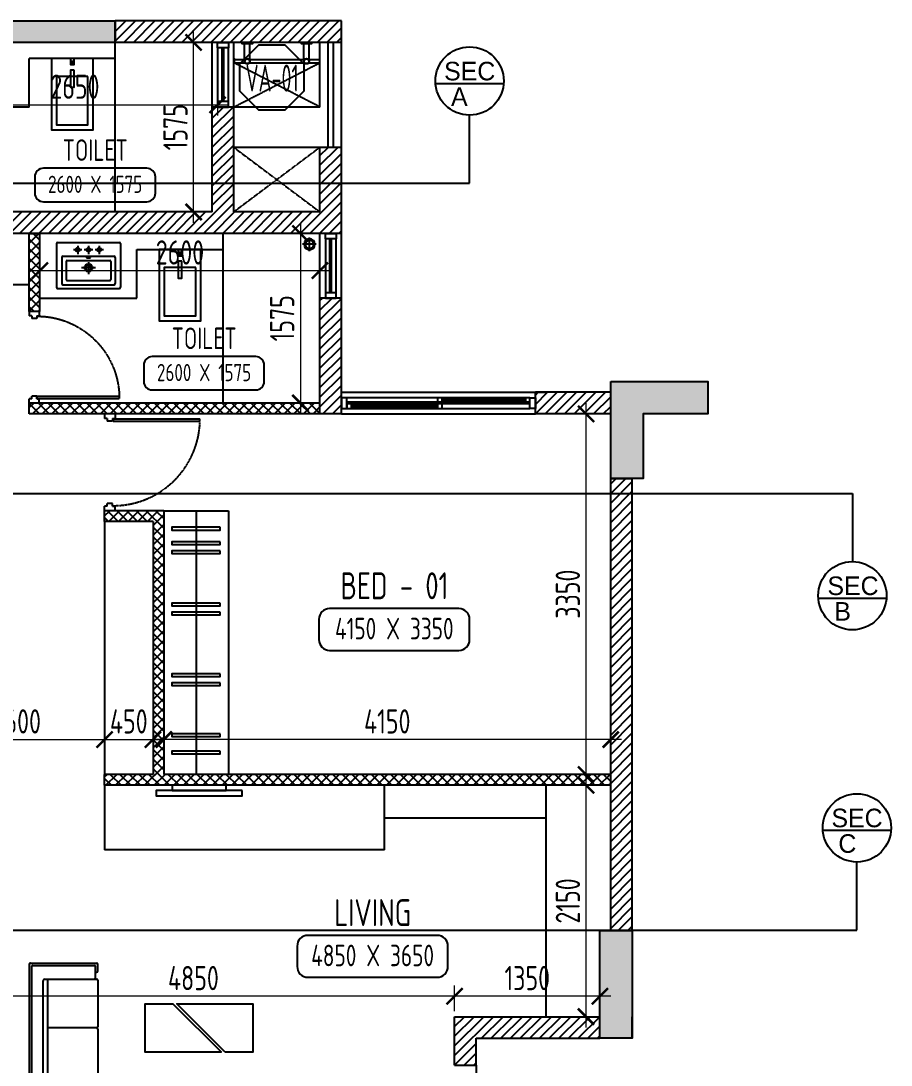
# Model space of a CAD drawing. Header units: millimetres. Extents: x -92307 to 258096, y -47434 to 112633.
# Drawn here: x -41620 to -33540, y -19580 to -9880 of the extents above; entities that cross this region are included whole.
import ezdxf
from ezdxf.enums import TextEntityAlignment as Align

# ---------------------------------------------------------------- set-up
doc = ezdxf.new("R2010")
doc.units = ezdxf.units.MM
doc.header["$LTSCALE"] = 10
doc.header["$PDMODE"] = 35
doc.header["$PDSIZE"] = 500
doc.linetypes.add('DASHED', pattern=[19.05, 12.7, -6.35])
doc.linetypes.add('HIDDEN', pattern=[9.525, 6.35, -3.175])
for name, color, linetype in [('07--DIM-1', 1, 'Continuous'), ('A--BLOCKWALL-1', 9, 'Continuous'), ('A--BLOCKWALL-2', 2, 'Continuous'), ('A--BLOCKWALL-3', 3, 'Continuous'), ('A--BLOCKWALL-HATCH', 8, 'Continuous'), ('A--CONCRETE-1', 9, 'Continuous'), ('A--DOWN', 34, 'Continuous'), ('A--FIXTURE-0', 8, 'Continuous'), ('A--FURNITURE-0', 253, 'Continuous'), ('A--FURNITURE-1', 9, 'Continuous'), ('A--GLAZING-0', 181, 'Continuous'), ('A--HATCH-1', 8, 'Continuous'), ('A--SANITARY-0', 253, 'Continuous'), ('A--SHAFT-HIDDEN', 9, 'HIDDEN'), ('A--SPACENUMBER', 2, 'Continuous'), ('A--SPACENUMBER-1', 8, 'Continuous'), ('A--SPACEREF', 3, 'Continuous'), ('A--STELWRK-1', 9, 'Continuous'), ('A--TILING-1', 8, 'Continuous'), ('A--WINREF', 7, 'Continuous'), ('A--WINREF-1', 8, 'Continuous'), ('Typical floor Column Centre line$0$X-3rd Floor Column$0$A--COL250', 250, 'Continuous'), ('Typical floor Column Centre line$0$X-3rd Floor Column$0$A--CONCRETE-4', 4, 'Continuous')]:
    doc.layers.add(name, color=color, linetype=linetype)
doc.layers.add('A--STELWRK-2', color=2, linetype='Continuous', lineweight=25)
doc.styles.add('ISO', font='isocp2.shx', dxfattribs={"width": 0.8})
doc.dimstyles.new('A-DIM-100', dxfattribs={"dimscale": 100, "dimtxt": 2.25, "dimasz": 1.5, "dimexe": 1, "dimexo": 0.5, "dimgap": 0, "dimtad": 0, "dimdec": 0, "dimzin": 12, "dimdsep": 46, "dimtxsty": 'ISO', "dimblk": 'ARCHTICK', "dimcen": 1, "dimdle": 1, "dimclrd": 8, "dimclre": 8, "dimclrt": 256, "dimadec": 0, "dimazin": 3, "dimtfac": 1, "dimtdec": 0, "dimtmove": 1, "dimatfit": 2, "dimfxl": 1, "dimtvp": 0.75, "dimtolj": 1, "dimtzin": 12, "dimlwd": 18, "dimlwe": 18, "dimarcsym": 0})
pattern_1 = [(45, (-32543.27, -23780.42), (-44.90128, 44.90128), [])]
pattern_2 = [(45, (-32543.27, -23780.42), (-44.90128, 44.90128), []), (135, (-32543.27, -23780.42), (-44.90128, -44.90128), [])]

# ---------------------------------------------------------------- blocks, each defined once
blk = doc.blocks.new('A$C542B73FF')
at = {"layer": 'A--FURNITURE-0'}
for points in [[(-400, 50), (400, 50), (400, 100), (-400, 100)], [(-250, 0), (250, 0), (250, 50), (-250, 50)]]:
    blk.add_lwpolyline(points, close=True, dxfattribs=at)
blk = doc.blocks.new('A$C1CBF2325')
at = {"layer": 'A--DOWN'}
for p, q in [((100, 0), (0, 0)), ((0, 0), (0, -42)), ((100, 0), (100, -42)), ((25, -42), (0, -42)), ((25, -42), (25, -67)), ((75, -67), (25, -67)), ((75, -42), (75, -67)), ((75, -42), (100, -42)), ((78.8, -46.2), (78.8, -67)), ((78.8, -46.2), (886, -46.2)), ((78.8, -67), (886, -67)), ((886, -67), (886, -46.2)), ((25, -858), (0, -858)), ((0, -900), (0, -858)), ((75, -833), (25, -833)), ((25, -858), (25, -833)), ((75, -858), (75, -833)), ((75, -858), (100, -858)), ((100, -900), (100, -858)), ((100, -900), (0, -900))]:
    blk.add_line(p, q, dxfattribs=at)
at = {"layer": 'A--DOWN', "color": 8, "linetype": 'DASHED', "ltscale": 0.005}
blk.add_arc((78.8, -46.2), 807.5, 269.73187, 358.52905, dxfattribs=at)
blk = doc.blocks.new('A$C68464E93')
at = {"layer": 'A--BLOCKWALL-1'}
for p, q in [((600, 200), (0, 200)), ((600, 0), (0, 0))]:
    blk.add_line(p, q, dxfattribs=at)
at = {"layer": 'A--DOWN'}
for p, q in [((50, 150), (550, 150)), ((550, 50), (50, 50))]:
    blk.add_line(p, q, dxfattribs=at)
for points in [[(50, 50), (50, 150), (0, 150), (0, 50), (50, 50)], [(550, 50), (550, 150), (600, 150), (600, 50), (550, 50)]]:
    blk.add_lwpolyline(points, dxfattribs=at)
at = {"layer": 'A--GLAZING-0'}
for p, q in [((550, 107), (50, 107)), ((550, 93), (50, 93))]:
    blk.add_line(p, q, dxfattribs=at)
blk = doc.blocks.new('A$C613641B0')
at = {"layer": 'A--BLOCKWALL-1'}
for p, q in [((0, 0), (-1800, 0)), ((0, -200), (-1800, -200))]:
    blk.add_line(p, q, dxfattribs=at)
at = {"layer": 'A--DOWN'}
for p, q in [((-50, -50), (-1750, -50)), ((-1750, -92.7), (-93, -92.7)), ((-1750, -107.3), (-50, -107.3)), ((-1750, -150), (-50, -150))]:
    blk.add_line(p, q, dxfattribs=at)
for points in [[(-1750, -50), (-1750, -150), (-1800, -150), (-1800, -50)], [(-934, -50), (-934, -92.7), (-891, -92.7), (-891, -50)], [(-93, -50), (-93, -92.7), (-50, -92.7), (-50, -50)], [(-50, -50), (-50, -150), (0, -150), (0, -50)], [(-1750, -107.3), (-1750, -150), (-1707, -150), (-1707, -107.3)], [(-934, -107.3), (-934, -150), (-891, -150), (-891, -107.3)]]:
    blk.add_lwpolyline(points, close=True, dxfattribs=at)
at = {"layer": 'A--GLAZING-0'}
for p, q in [((-93, -64.4), (-891, -64.4)), ((-93, -78.4), (-891, -78.4)), ((-934, -121.6), (-1707, -121.6)), ((-934, -135.6), (-1707, -135.6))]:
    blk.add_line(p, q, dxfattribs=at)
blk = doc.blocks.new('A$C704305AF')
at = {"layer": 'A--SANITARY-0'}
for p, q in [((0, 0.0635), (0, -0.0635)), ((0.0635, 0), (-0.0635, 0))]:
    blk.add_line(p, q, dxfattribs=at)
for major_axis, start_param, end_param in [((0, 0.0508), 3.141593, 9.424778), ((0, 0.0381), 6.283185307145827, 12.56637061432541)]:
    blk.add_ellipse((0, 0), major_axis=major_axis, ratio=1, start_param=start_param, end_param=end_param, dxfattribs=at)
blk = doc.blocks.new('SPACE')
at = {"layer": 'A--SPACENUMBER-1'}
blk.add_lwpolyline([(-600, 0), (600, 0, 0.41421356), (700, 100), (700, 288.5, 0.41421356), (600, 388.5), (-600, 388.5, 0.41421356), (-700, 288.5), (-700, 100, 0.41421356), (-600, 0, -0.05251446)], format="xyb", dxfattribs=at)
at = {"layer": 'A--SPACENUMBER', "style": 'ISO', "width": 0.8, "flags": 4}
blk.add_attdef('01', text='', height=250, dxfattribs=at).set_placement((0.455, 202.41), align=Align.MIDDLE)
at = {"layer": 'A--SPACEREF', "style": 'ISO', "width": 0.8, "flags": 4}
blk.add_attdef('S', text='', height=300, dxfattribs=at).set_placement((1.35, 474.975), align=Align.CENTER)
blk = doc.blocks.new('AL-OP')
at = {"layer": 'A--WINREF-1'}
blk.add_lwpolyline([(-124.3, 300), (-300, 124.3), (-300, -124.3), (-124.3, -300), (124.3, -300), (300, -124.3), (300, 124.3), (124.3, 300)], close=True, dxfattribs=at)
at = {"layer": 'A--WINREF', "style": 'ISO', "width": 0.6}
blk.add_attdef('AL-OP', text='', height=250, dxfattribs=at).set_placement((3.2, -4.8), align=Align.MIDDLE)
blk = doc.blocks.new('A$C3A434446')
at = {"layer": 'A--STELWRK-1', "color": 1}
for p, q in [((110, 939), (110, 1089)), ((160, 939), (160, 1089)), ((660, 939), (660, 1089)), ((710, 939), (710, 1089)), ((15, 939), (115, 939)), ((15, 909), (115, 909)), ((155, 939), (665, 939)), ((155, 909), (665, 909)), ((705, 939), (805, 939)), ((705, 909), (805, 909))]:
    blk.add_line(p, q, dxfattribs=at)
at = {"layer": 'A--STELWRK-1'}
for points in [[(85.4, 1099), (85.4, 1089), (185.4, 1089), (185.4, 1099)], [(635.4, 1099), (635.4, 1089), (735.4, 1089), (735.4, 1099)], [(15, 899), (10, 899), (10, 949), (15, 949)], [(805, 899), (810, 899), (810, 949), (805, 949)]]:
    blk.add_lwpolyline(points, close=True, dxfattribs=at)
at = {"layer": 'A--STELWRK-2'}
for centre, radius in [((135, 924), 25), ((135, 924), 22), ((685, 924), 25), ((685, 924), 22)]:
    blk.add_circle(centre, radius, dxfattribs=at)
blk = doc.blocks.new('A$C64853205')
at = {"layer": 'A--FURNITURE-0'}
for p, q in [((-708, 13), (-708, 736)), ((-621, 749), (-696, 749)), ((-683, 38), (-683, 711)), ((-546, 724), (-671, 724)), ((-608, 724), (-608, 736)), ((-533, 711), (-533, 736)), ((-533, 175), (-533, 711)), ((-521, 749), (-12, 749)), ((0, 736), (0, 200)), ((13, 749), (521, 749)), ((533, 736), (533, 175)), ((546, 724), (671, 724)), ((608, 724), (608, 736)), ((621, 749), (696, 749)), ((683, 38), (683, 711)), ((708, 13), (708, 736)), ((-533, 200), (533, 200)), ((-508, 150), (508, 150)), ((-696, 0), (696, 0)), ((-671, 25), (671, 25))]:
    blk.add_line(p, q, dxfattribs=at)
for centre, radius, start, end in [((-696, 736), 12.5, 90, 180), ((-671, 711), 12.5, 90, 180), ((-621, 736), 12.5, 0, 90), ((-546, 711), 12.5, 0, 90), ((-521, 736), 12.5, 90, 180), ((-12, 736), 12.5, 0, 90), ((13, 736), 12.5, 90, 180), ((521, 736), 12.5, 0, 90), ((546, 711), 12.5, 90, 180), ((621, 736), 12.5, 90, 180), ((671, 711), 12.5, 0, 90), ((696, 736), 12.5, 0, 90), ((-508, 175), 25, 180, 270), ((508, 175), 25, 270, 0), ((-696, 13), 12.5, 180, 270), ((-671, 38), 12.5, 180, 270), ((671, 38), 12.5, 270, 0), ((696, 13), 12.5, 270, 0)]:
    blk.add_arc(centre, radius, start, end, dxfattribs=at)
blk = doc.blocks.new('A$C76363F86-flat-10')
at = {"layer": 'A--SANITARY-0'}
for points in [[(0, -0.1932), (0, 0.1932), (-0.6627, 0.1932), (-0.6627, -0.1932)], [(-0.1667, -0.1461), (-0.1667, 0.1461), (-0.6157, 0.1461), (-0.6157, -0.1461)], [(-0.108, -0.0173), (-0.108, 0.0173), (-0.2664, 0.0173), (-0.2664, -0.0173)], [(0, -0.0173), (0, 0.0173), (-0.0567, 0.0173), (-0.0567, -0.0173)], [(-0.0269, -0.0093), (-0.0269, 0.0081), (-0.0504, 0.0081), (-0.0504, -0.0093)]]:
    blk.add_lwpolyline(points, close=True, dxfattribs=at)
blk = doc.blocks.new('A$C302618AE')
at = {"layer": 'A--SANITARY-0'}
for p, q in [((-286.6, 0), (286.6, 0)), ((-296.6, -10), (-296.6, -416.5)), ((-60.1, -67.5), (-138, -67.5)), ((-99.5, -30), (-99.5, -110.2)), ((40, -67.5), (-37.9, -67.5)), ((0.5, -30), (0.5, -110.2)), ((140.5, -67.5), (62.6, -67.5)), ((101.1, -30), (101.1, -110.2)), ((296.6, -10), (296.6, -416.5)), ((-247.4, -138.5), (-247.4, -382.6)), ((-237.4, -128.5), (240, -128.5)), ((-206.4, -177.7), (-206.4, -343.3)), ((-196.4, -167.7), (198.9, -167.7)), ((-0.1, -182.6), (-0.1, -294.6)), ((208.9, -177.7), (208.9, -343.3)), ((250, -138.5), (250, -382.6)), ((65.1, -236), (-64.9, -236)), ((-196.4, -353.3), (198.9, -353.3)), ((-286.6, -426.5), (286.6, -426.5)), ((-237.4, -392.6), (240, -392.6))]:
    blk.add_line(p, q, dxfattribs=at)
for centre, radius in [((-99.5, -67.5), 17.8), ((0.5, -67.5), 17.8), ((101.1, -67.5), 17.8), ((1.1, -234.9), 36.3), ((1.1, -234.7), 25)]:
    blk.add_circle(centre, radius, dxfattribs=at)
for centre, start, end in [((-286.6, -10), 90, 180), ((286.6, -10), 0, 90), ((-237.4, -138.5), 90, 180), ((-196.4, -177.7), 90, 180), ((198.9, -177.7), 0, 90), ((240, -138.5), 0, 90), ((-237.4, -382.6), 180, 270), ((-196.4, -343.3), 180, 270), ((198.9, -343.3), 270, 0), ((240, -382.6), 270, 0), ((-286.6, -416.5), 180, 270), ((286.6, -416.5), 270, 0)]:
    blk.add_arc(centre, 10, start, end, dxfattribs=at)
blk.add_ellipse((-0.1, -141.1), major_axis=(17.6, 0), ratio=0.318204, dxfattribs=at)
blk = doc.blocks.new('_ArchTick')
at = {"color": 0, "const_width": 0.15}
blk.add_lwpolyline([(-0.5, -0.5), (0.5, 0.5)], dxfattribs=at)
blk = doc.blocks.new('*D273')
at = {"layer": '07--DIM-1', "color": 8, "lineweight": 18}
for p, q in [((-42443.3, -10130.4), (-42443.3, -10760.5)), ((-39793.3, -10180.4), (-39793.3, -10760.5)), ((-42543.3, -10660.5), (-39693.3, -10660.5))]:
    blk.add_line(p, q, dxfattribs=at)
at = {"layer": 'Defpoints', "color": 0}
for p in [(-42443.3, -10080.4), (-39793.3, -10130.4), (-39793.3, -10660.5)]:
    blk.add_point(p, dxfattribs=at)
at = {"layer": '07--DIM-1', "color": 8, "lineweight": 18, "xscale": 150, "yscale": 150, "zscale": 150, "rotation": 180}
blk.add_blockref('_ArchTick', (-42443.3, -10660.5), dxfattribs=at)
at = {"layer": '07--DIM-1', "color": 8, "lineweight": 18, "xscale": 150, "yscale": 150, "zscale": 150}
blk.add_blockref('_ArchTick', (-39793.3, -10660.5), dxfattribs=at)
at = {"layer": '07--DIM-1', "insert": (-41118.3, -10491.8), "char_height": 225, "attachment_point": 5, "style": 'ISO'}
blk.add_mtext('\\A1;2650', dxfattribs=at)
blk = doc.blocks.new('*D274')
at = {"layer": '07--DIM-1', "color": 8, "lineweight": 18}
for p, q in [((-40016.2, -11755.4), (-40016.2, -9980.4)), ((-39893.3, -10080.4), (-40116.2, -10080.4)), ((-39893.3, -11655.4), (-40116.2, -11655.4))]:
    blk.add_line(p, q, dxfattribs=at)
at = {"layer": 'Defpoints', "color": 0}
for p in [(-40016.2, -10080.4), (-39843.3, -10080.4), (-39843.3, -11655.4)]:
    blk.add_point(p, dxfattribs=at)
at = {"layer": '07--DIM-1', "color": 8, "lineweight": 18, "xscale": 150, "yscale": 150, "zscale": 150}
for p, rotation in [((-40016.2, -10080.4), 90), ((-40016.2, -11655.4), 270)]:
    blk.add_blockref('_ArchTick', p, dxfattribs=dict(at, rotation=rotation))
at = {"layer": '07--DIM-1', "insert": (-40185, -10867.9), "char_height": 225, "attachment_point": 5, "rotation": 90, "style": 'ISO'}
blk.add_mtext('\\A1;1575', dxfattribs=at)
blk = doc.blocks.new('*D275')
at = {"layer": '07--DIM-1', "color": 8, "lineweight": 18}
for p, q in [((-41443.3, -11905.4), (-41443.3, -12300.3)), ((-38843.3, -11905.4), (-38843.3, -12300.3)), ((-41543.3, -12200.3), (-38743.3, -12200.3))]:
    blk.add_line(p, q, dxfattribs=at)
at = {"layer": 'Defpoints', "color": 0}
for p in [(-41443.3, -11855.4), (-38843.3, -11855.4), (-38843.3, -12200.3)]:
    blk.add_point(p, dxfattribs=at)
at = {"layer": '07--DIM-1', "color": 8, "lineweight": 18, "xscale": 150, "yscale": 150, "zscale": 150, "rotation": 180}
blk.add_blockref('_ArchTick', (-41443.3, -12200.3), dxfattribs=at)
at = {"layer": '07--DIM-1', "color": 8, "lineweight": 18, "xscale": 150, "yscale": 150, "zscale": 150}
blk.add_blockref('_ArchTick', (-38843.3, -12200.3), dxfattribs=at)
at = {"layer": '07--DIM-1', "insert": (-40143.3, -12031.5), "char_height": 225, "attachment_point": 5, "style": 'ISO'}
blk.add_mtext('\\A1;2600', dxfattribs=at)
blk = doc.blocks.new('*D276')
at = {"layer": '07--DIM-1', "color": 8, "lineweight": 18}
for p, q in [((-39025.3, -11755.4), (-39025.3, -13530.4)), ((-38893.3, -11855.4), (-39125.3, -11855.4)), ((-38893.3, -13430.4), (-39125.3, -13430.4))]:
    blk.add_line(p, q, dxfattribs=at)
at = {"layer": 'Defpoints', "color": 0}
for p in [(-38843.3, -11855.4), (-39025.3, -13430.4), (-38843.3, -13430.4)]:
    blk.add_point(p, dxfattribs=at)
at = {"layer": '07--DIM-1', "color": 8, "lineweight": 18, "xscale": 150, "yscale": 150, "zscale": 150}
for p, rotation in [((-39025.3, -11855.4), 90), ((-39025.3, -13430.4), 270)]:
    blk.add_blockref('_ArchTick', p, dxfattribs=dict(at, rotation=rotation))
at = {"layer": '07--DIM-1', "insert": (-39194.1, -12642.9), "char_height": 225, "attachment_point": 5, "rotation": 90, "style": 'ISO'}
blk.add_mtext('\\A1;1575', dxfattribs=at)
blk = doc.blocks.new('*D282')
at = {"layer": '07--DIM-1', "color": 8, "lineweight": 18}
for p, q in [((-37593.3, -19080.4), (-37593.3, -18840.7)), ((-36243.3, -19080.4), (-36243.3, -18840.7)), ((-36143.3, -18940.7), (-37693.3, -18940.7))]:
    blk.add_line(p, q, dxfattribs=at)
at = {"layer": 'Defpoints', "color": 0}
for p in [(-37593.3, -18940.7), (-37593.3, -19130.4), (-36243.3, -19130.4)]:
    blk.add_point(p, dxfattribs=at)
at = {"layer": '07--DIM-1', "color": 8, "lineweight": 18, "xscale": 150, "yscale": 150, "zscale": 150, "rotation": 180}
blk.add_blockref('_ArchTick', (-37593.3, -18940.7), dxfattribs=at)
at = {"layer": '07--DIM-1', "color": 8, "lineweight": 18, "xscale": 150, "yscale": 150, "zscale": 150}
blk.add_blockref('_ArchTick', (-36243.3, -18940.7), dxfattribs=at)
at = {"layer": '07--DIM-1', "insert": (-36918.3, -18771.9), "char_height": 225, "attachment_point": 5, "style": 'ISO'}
blk.add_mtext('\\A1;1350', dxfattribs=at)
blk = doc.blocks.new('*D283')
at = {"layer": '07--DIM-1', "color": 8, "lineweight": 18}
for p, q in [((-42443.3, -19080.4), (-42443.3, -18840.7)), ((-37593.3, -19080.4), (-37593.3, -18840.7)), ((-37493.3, -18940.7), (-42543.3, -18940.7))]:
    blk.add_line(p, q, dxfattribs=at)
at = {"layer": 'Defpoints', "color": 0}
for p in [(-42443.3, -18940.7), (-42443.3, -19130.4), (-37593.3, -19130.4)]:
    blk.add_point(p, dxfattribs=at)
at = {"layer": '07--DIM-1', "color": 8, "lineweight": 18, "xscale": 150, "yscale": 150, "zscale": 150, "rotation": 180}
blk.add_blockref('_ArchTick', (-42443.3, -18940.7), dxfattribs=at)
at = {"layer": '07--DIM-1', "color": 8, "lineweight": 18, "xscale": 150, "yscale": 150, "zscale": 150}
blk.add_blockref('_ArchTick', (-37593.3, -18940.7), dxfattribs=at)
at = {"layer": '07--DIM-1', "insert": (-40018.3, -18771.9), "char_height": 225, "attachment_point": 5, "style": 'ISO'}
blk.add_mtext('\\A1;4850', dxfattribs=at)
blk = doc.blocks.new('*D284')
at = {"layer": '07--DIM-1', "color": 8, "lineweight": 18}
for p, q in [((-40293.3, -16830.4), (-40293.3, -16456.6)), ((-36143.3, -16830.4), (-36143.3, -16456.6)), ((-36043.3, -16556.6), (-40393.3, -16556.6))]:
    blk.add_line(p, q, dxfattribs=at)
at = {"layer": 'Defpoints', "color": 0}
for p in [(-40293.3, -16556.6), (-40293.3, -16880.4), (-36143.3, -16880.4)]:
    blk.add_point(p, dxfattribs=at)
at = {"layer": '07--DIM-1', "color": 8, "lineweight": 18, "xscale": 150, "yscale": 150, "zscale": 150, "rotation": 180}
blk.add_blockref('_ArchTick', (-40293.3, -16556.6), dxfattribs=at)
at = {"layer": '07--DIM-1', "color": 8, "lineweight": 18, "xscale": 150, "yscale": 150, "zscale": 150}
blk.add_blockref('_ArchTick', (-36143.3, -16556.6), dxfattribs=at)
at = {"layer": '07--DIM-1', "insert": (-38218.3, -16387.8), "char_height": 225, "attachment_point": 5, "style": 'ISO'}
blk.add_mtext('\\A1;4150', dxfattribs=at)
blk = doc.blocks.new('*D286')
at = {"layer": '07--DIM-1', "color": 8, "lineweight": 18}
for p, q in [((-42443.3, -16830.4), (-42443.3, -16456.6)), ((-40843.3, -16830.4), (-40843.3, -16456.6)), ((-42543.3, -16556.6), (-40743.3, -16556.6))]:
    blk.add_line(p, q, dxfattribs=at)
at = {"layer": 'Defpoints', "color": 0}
for p in [(-40843.3, -16556.6), (-42443.3, -16880.4), (-40843.3, -16880.4)]:
    blk.add_point(p, dxfattribs=at)
at = {"layer": '07--DIM-1', "color": 8, "lineweight": 18, "xscale": 150, "yscale": 150, "zscale": 150, "rotation": 180}
blk.add_blockref('_ArchTick', (-42443.3, -16556.6), dxfattribs=at)
at = {"layer": '07--DIM-1', "color": 8, "lineweight": 18, "xscale": 150, "yscale": 150, "zscale": 150}
blk.add_blockref('_ArchTick', (-40843.3, -16556.6), dxfattribs=at)
at = {"layer": '07--DIM-1', "insert": (-41643.3, -16387.8), "char_height": 225, "attachment_point": 5, "style": 'ISO'}
blk.add_mtext('\\A1;1600', dxfattribs=at)
blk = doc.blocks.new('*D289')
at = {"layer": '07--DIM-1', "color": 8, "lineweight": 18}
for p, q in [((-36372.8, -19230.4), (-36372.8, -16880.4)), ((-36293.3, -16980.4), (-36472.8, -16980.4)), ((-36293.3, -19130.4), (-36472.8, -19130.4))]:
    blk.add_line(p, q, dxfattribs=at)
at = {"layer": 'Defpoints', "color": 0}
for p in [(-36372.8, -16980.4), (-36243.3, -16980.4), (-36243.3, -19130.4)]:
    blk.add_point(p, dxfattribs=at)
at = {"layer": '07--DIM-1', "color": 8, "lineweight": 18, "xscale": 150, "yscale": 150, "zscale": 150}
for p, rotation in [((-36372.8, -16980.4), 90), ((-36372.8, -19130.4), 270)]:
    blk.add_blockref('_ArchTick', p, dxfattribs=dict(at, rotation=rotation))
at = {"layer": '07--DIM-1', "insert": (-36541.6, -18055.4), "char_height": 225, "attachment_point": 5, "rotation": 90, "style": 'ISO'}
blk.add_mtext('\\A1;2150', dxfattribs=at)
blk = doc.blocks.new('*D290')
at = {"layer": '07--DIM-1', "color": 8, "lineweight": 18}
for p, q in [((-36372.8, -16980.4), (-36372.8, -13430.4)), ((-36193.3, -13530.4), (-36472.8, -13530.4)), ((-36193.3, -16880.4), (-36472.8, -16880.4))]:
    blk.add_line(p, q, dxfattribs=at)
at = {"layer": 'Defpoints', "color": 0}
for p in [(-36372.8, -13530.4), (-36143.3, -13530.4), (-36143.3, -16880.4)]:
    blk.add_point(p, dxfattribs=at)
at = {"layer": '07--DIM-1', "color": 8, "lineweight": 18, "xscale": 150, "yscale": 150, "zscale": 150}
for p, rotation in [((-36372.8, -13530.4), 90), ((-36372.8, -16880.4), 270)]:
    blk.add_blockref('_ArchTick', p, dxfattribs=dict(at, rotation=rotation))
at = {"layer": '07--DIM-1', "insert": (-36541.6, -15205.4), "char_height": 225, "attachment_point": 5, "rotation": 90, "style": 'ISO'}
blk.add_mtext('\\A1;3350', dxfattribs=at)
blk = doc.blocks.new('*D292')
at = {"layer": '07--DIM-1', "color": 8, "lineweight": 18}
for p, q in [((-40843.3, -16830.4), (-40843.3, -16456.6)), ((-40393.3, -16830.4), (-40393.3, -16456.6)), ((-40943.3, -16556.6), (-40293.3, -16556.6))]:
    blk.add_line(p, q, dxfattribs=at)
at = {"layer": 'Defpoints', "color": 0}
for p in [(-40393.3, -16556.6), (-40843.3, -16880.4), (-40393.3, -16880.4)]:
    blk.add_point(p, dxfattribs=at)
at = {"layer": '07--DIM-1', "color": 8, "lineweight": 18, "xscale": 150, "yscale": 150, "zscale": 150, "rotation": 180}
blk.add_blockref('_ArchTick', (-40843.3, -16556.6), dxfattribs=at)
at = {"layer": '07--DIM-1', "color": 8, "lineweight": 18, "xscale": 150, "yscale": 150, "zscale": 150}
blk.add_blockref('_ArchTick', (-40393.3, -16556.6), dxfattribs=at)
at = {"layer": '07--DIM-1', "insert": (-40618.3, -16387.8), "char_height": 225, "attachment_point": 5, "style": 'ISO'}
blk.add_mtext('\\A1;450', dxfattribs=at)

msp = doc.modelspace()

# ---------------------------------------------------------------- hatches: boundary and pattern name
at = {"layer": 'A--BLOCKWALL-HATCH'}
h = msp.add_hatch(dxfattribs=at)
h.set_pattern_fill('ANSI37', color=256, scale=20, style=0)
h.set_pattern_definition(pattern_2)
h.paths.add_polyline_path([(-41543.3, -11855.4), (-41443.3, -11855.4), (-41443.3, -12580.4), (-41543.3, -12580.4)])
h = msp.add_hatch(dxfattribs=at)
h.set_pattern_fill('ANSI37', color=256, scale=20, style=0)
h.set_pattern_definition(pattern_2)
h.paths.add_polyline_path([(-38843.3, -13530.4), (-41543.3, -13530.4), (-41543.3, -13430.4), (-38843.3, -13430.4)])
h = msp.add_hatch(dxfattribs=at)
h.set_pattern_fill('ANSI37', color=256, scale=20, style=0)
h.set_pattern_definition(pattern_2)
h.paths.add_polyline_path([(-40393.3, -15655.4), (-40393.3, -15755.4), (-40393.3, -16880.4), (-40843.3, -16880.4), (-40843.3, -16980.4), (-36143.3, -16980.4), (-36143.3, -16880.4), (-40293.3, -16880.4), (-40293.3, -14430.4), (-40843.3, -14430.4), (-40843.3, -14530.4), (-40393.3, -14530.4)])
at = {"layer": 'A--HATCH-1'}
h = msp.add_hatch(dxfattribs=at)
h.set_pattern_fill('ANSI31', color=256, scale=20, style=0)
h.set_pattern_definition(pattern_1)
h.paths.add_polyline_path([(-38643.3, -10080.4), (-40743.3, -10080.4), (-40743.3, -9880.4), (-38643.3, -9880.4)])
h = msp.add_hatch(dxfattribs=at)
h.set_pattern_fill('ANSI31', color=256, scale=20, style=0)
h.set_pattern_definition(pattern_1)
h.paths.add_polyline_path([(-38643.3, -11855.4), (-38643.3, -11055.4), (-38843.3, -11055.4), (-38843.3, -11655.4), (-39643.3, -11655.4), (-39643.3, -10680.4), (-39843.3, -10680.4), (-39843.3, -11655.4), (-42543.3, -11655.4), (-42543.3, -11855.4)])
h = msp.add_hatch(dxfattribs=at)
h.set_pattern_fill('ANSI31', color=256, scale=20, style=0)
h.set_pattern_definition(pattern_1)
h.paths.add_polyline_path([(-38643.3, -12455.4), (-38843.3, -12455.4), (-38843.3, -13530.4), (-38643.3, -13530.4)])
h = msp.add_hatch(dxfattribs=at)
h.set_pattern_fill('ANSI31', color=256, scale=20, style=0)
h.set_pattern_definition(pattern_1)
h.paths.add_polyline_path([(-36143.3, -13330.4), (-36843.3, -13330.4), (-36843.3, -13530.4), (-36143.3, -13530.4)])
h = msp.add_hatch(dxfattribs=at)
h.set_pattern_fill('ANSI31', color=256, scale=20, style=0)
h.set_pattern_definition(pattern_1)
h.paths.add_polyline_path([(-36143.3, -18330.4), (-35943.3, -18330.4), (-35943.3, -14130.4), (-36143.3, -14130.4)])
h = msp.add_hatch(dxfattribs=at)
h.set_pattern_fill('ANSI31', color=256, scale=20, style=0)
h.set_pattern_definition(pattern_1)
h.paths.add_polyline_path([(-36243.3, -19330.4), (-36243.3, -19130.4), (-37593.3, -19130.4), (-37593.3, -19580.4), (-37393.3, -19580.4), (-37393.3, -19330.4)])
at = {"layer": 'Typical floor Column Centre line$0$X-3rd Floor Column$0$A--COL250'}
h = msp.add_hatch(color=256, dxfattribs=at)
h.dxf.hatch_style = 1
h.paths.add_polyline_path([(-41993.3, -9880.4), (-40743.3, -9880.4), (-40743.3, -10080.4), (-41993.3, -10080.4)])
h = msp.add_hatch(color=256, dxfattribs=at)
h.dxf.hatch_style = 1
h.paths.add_polyline_path([(-35843.3, -13530.4), (-35243.3, -13530.4), (-35243.3, -13230.4), (-36143.3, -13230.4), (-36143.3, -14130.4), (-35843.3, -14130.4)])
h = msp.add_hatch(color=256, dxfattribs=at)
h.dxf.hatch_style = 1
h.paths.add_polyline_path([(-36243.3, -19330.4), (-36243.3, -18330.4), (-35943.3, -18330.4), (-35943.3, -19330.4)])

# ---------------------------------------------------------------- linework, layer by layer
at = {"color": 6}
for p, q in [((-37770.1, -10461.4), (-37137.3, -10461.4)), ((-37453.7, -11389.2), (-37453.7, -10756.1)), ((-49827.7, -11389.2), (-37453.7, -11389.2)), ((-49827.7, -14269.7), (-33900.2, -14269.7)), ((-33900.2, -14269.7), (-33900.2, -14902.8)), ((-34211.2, -15242.5), (-33578.4, -15242.5)), ((-34173.9, -17399.3), (-33541.2, -17399.3)), ((-33857.5, -18327), (-33857.5, -17693.9)), ((-49827.7, -18327), (-33857.5, -18327))]:
    msp.add_line(p, q, dxfattribs=at)
for p, q in [((-42443.3, -12330.4), (-41543.3, -12330.4)), ((-45209.4, -18327), (-33857.5, -18327))]:
    msp.add_line(p, q)
for centre in [(-37453.7, -10438.9), (-33900.2, -15220), (-33857.5, -17376.7)]:
    msp.add_circle(centre, 317.2, dxfattribs=at)
at = {"layer": 'A--BLOCKWALL-2'}
for p, q in [((-41543.3, -12580.4), (-41543.3, -11855.4)), ((-41543.3, -11855.4), (-41443.3, -11855.4)), ((-41443.3, -12580.4), (-41443.3, -11855.4)), ((-41443.3, -12580.4), (-41543.3, -12580.4)), ((-36843.3, -13330.4), (-36743.3, -13330.4)), ((-41543.3, -13530.4), (-41543.3, -13430.4)), ((-38843.3, -13430.4), (-41543.3, -13430.4)), ((-38843.3, -13530.4), (-38843.3, -13430.4)), ((-38843.3, -13530.4), (-41543.3, -13530.4)), ((-40843.3, -14530.4), (-40843.3, -14430.4)), ((-40293.3, -14430.4), (-40843.3, -14430.4)), ((-40293.3, -14430.4), (-40293.3, -16880.4)), ((-40393.3, -14530.4), (-40843.3, -14530.4)), ((-40393.3, -14530.4), (-40393.3, -15655.4)), ((-40393.3, -15655.4), (-40393.3, -15755.4)), ((-40393.3, -15755.4), (-40393.3, -16880.4)), ((-40843.3, -16980.4), (-40843.3, -16880.4)), ((-40393.3, -16880.4), (-40843.3, -16880.4)), ((-36143.3, -16880.4), (-40293.3, -16880.4)), ((-36143.3, -16980.4), (-36143.3, -16880.4)), ((-35943.3, -16980.4), (-35943.3, -16880.4)), ((-36143.3, -16980.4), (-40843.3, -16980.4))]:
    msp.add_line(p, q, dxfattribs=at)
at = {"layer": 'A--BLOCKWALL-3'}
for p, q in [((-40743.3, -10080.4), (-40743.3, -9880.4)), ((-38643.3, -9880.4), (-40743.3, -9880.4)), ((-38643.3, -10080.4), (-38643.3, -9880.4)), ((-38643.3, -10080.4), (-40743.3, -10080.4)), ((-39843.3, -11655.4), (-39843.3, -10680.4)), ((-39643.3, -10680.4), (-39843.3, -10680.4)), ((-39643.3, -11655.4), (-39643.3, -10680.4)), ((-38843.3, -11655.4), (-38843.3, -11055.4)), ((-38643.3, -11055.4), (-38843.3, -11055.4)), ((-38643.3, -11855.4), (-38643.3, -11055.4)), ((-39843.3, -11655.4), (-42543.3, -11655.4)), ((-38843.3, -11655.4), (-39643.3, -11655.4)), ((-38643.3, -11855.4), (-42543.3, -11855.4)), ((-38843.3, -13530.4), (-38843.3, -12455.4)), ((-38643.3, -12455.4), (-38843.3, -12455.4)), ((-38643.3, -13530.4), (-38643.3, -12455.4)), ((-36143.3, -13230.4), (-35943.3, -13230.4)), ((-36843.3, -13530.4), (-36843.3, -13330.4)), ((-36143.3, -13330.4), (-36843.3, -13330.4)), ((-36143.3, -13530.4), (-36143.3, -13330.4)), ((-38643.3, -13530.4), (-38843.3, -13530.4)), ((-36143.3, -13530.4), (-36843.3, -13530.4)), ((-36143.3, -18330.4), (-36143.3, -14130.4)), ((-36143.3, -14130.4), (-35943.3, -14130.4)), ((-35943.3, -18330.4), (-35943.3, -14130.4)), ((-36143.3, -18330.4), (-35943.3, -18330.4)), ((-37593.3, -19580.4), (-37593.3, -19130.4)), ((-37593.3, -19130.4), (-36243.3, -19130.4)), ((-36243.3, -19330.4), (-36243.3, -19130.4)), ((-35943.3, -19330.4), (-35943.3, -19130.4)), ((-37393.3, -19580.4), (-37393.3, -19330.4)), ((-37393.3, -19330.4), (-36243.3, -19330.4)), ((-37593.3, -19580.4), (-37393.3, -19580.4))]:
    msp.add_line(p, q, dxfattribs=at)
at = {"layer": 'A--CONCRETE-1'}
for p, q in [((-38843.3, -10680.4), (-38843.3, -10080.4)), ((-38643.3, -11055.4), (-38643.3, -10080.4)), ((-38843.3, -10680.4), (-39643.3, -10680.4)), ((-38843.3, -11055.4), (-39643.3, -11055.4))]:
    msp.add_line(p, q, dxfattribs=at)
at = {"layer": 'A--FIXTURE-0'}
for p, q in [((-38243.3, -17580.4), (-38243.3, -16980.4)), ((-36743.3, -19130.4), (-36743.3, -16980.4)), ((-36743.3, -17285.2), (-38243.3, -17285.2)), ((-38243.3, -17580.4), (-40843.3, -17580.4))]:
    msp.add_line(p, q, dxfattribs=at)
at = {"layer": 'A--FURNITURE-0'}
for p, q in [((-40843.3, -14530.4), (-40843.3, -16880.4)), ((-40843.3, -16980.4), (-40843.3, -17580.4))]:
    msp.add_line(p, q, dxfattribs=at)
at = {"layer": 'A--FURNITURE-0', "elevation": 0}
for points in [[(-39757.9, -19460.1), (-40465.3, -19460.1), (-40465.3, -19010.1), (-40207.9, -19010.1)], [(-39722.6, -19460.1), (-40172.6, -19010.1), (-39465.3, -19010.1), (-39465.3, -19460.1)]]:
    msp.add_lwpolyline(points, close=True, dxfattribs=at)
at = {"layer": 'A--FURNITURE-1'}
for p, q in [((-40293.3, -14430.4), (-39693.3, -14430.4)), ((-39993.3, -14430.4), (-39993.3, -16880.4)), ((-39693.3, -14430.4), (-39693.3, -16880.4))]:
    msp.add_line(p, q, dxfattribs=at)
for points in [[(-39768.3, -14584.8), (-40218.3, -14584.8), (-40218.3, -14609.8), (-39768.3, -14609.8), (-39768.3, -14584.8)], [(-39768.3, -14718.6), (-40218.3, -14718.6), (-40218.3, -14743.6), (-39768.3, -14743.6), (-39768.3, -14718.6)], [(-39768.3, -14802.4), (-40218.3, -14802.4), (-40218.3, -14827.4), (-39768.3, -14827.4), (-39768.3, -14802.4)], [(-39768.3, -15288), (-40218.3, -15288), (-40218.3, -15313), (-39768.3, -15313), (-39768.3, -15288)], [(-39768.3, -15371.8), (-40218.3, -15371.8), (-40218.3, -15396.8), (-39768.3, -15396.8), (-39768.3, -15371.8)], [(-39768.3, -15945.1), (-40218.3, -15945.1), (-40218.3, -15970.1), (-39768.3, -15970.1), (-39768.3, -15945.1)], [(-39768.3, -16028.9), (-40218.3, -16028.9), (-40218.3, -16053.9), (-39768.3, -16053.9), (-39768.3, -16028.9)], [(-39768.3, -16503.8), (-40218.3, -16503.8), (-40218.3, -16528.8), (-39768.3, -16528.8), (-39768.3, -16503.8)], [(-39768.3, -16664.9), (-40218.3, -16664.9), (-40218.3, -16689.9), (-39768.3, -16689.9), (-39768.3, -16664.9)]]:
    msp.add_lwpolyline(points, dxfattribs=at)
at = {"layer": 'A--SHAFT-HIDDEN', "ltscale": 0.01}
for p, q in [((-39643.3, -10680.4), (-38848.3, -10271.5)), ((-38843.3, -10680.4), (-39638.3, -10271.5)), ((-39643.3, -11055.4), (-38843.3, -11655.4)), ((-38843.3, -11055.4), (-39643.3, -11655.4))]:
    msp.add_line(p, q, dxfattribs=at)
at = {"layer": 'A--STELWRK-1', "color": 1}
for p, q in [((-38768.3, -11055.4), (-38768.3, -10080.4)), ((-38718.3, -11055.4), (-38718.3, -10080.4))]:
    msp.add_line(p, q, dxfattribs=at)
at = {"layer": 'A--TILING-1'}
for p, q in [((-40743.3, -11655.4), (-40743.3, -10080.4)), ((-41543.3, -10680.4), (-41543.3, -10230.4)), ((-40743.3, -10230.4), (-41543.3, -10230.4)), ((-41543.3, -10680.4), (-42443.3, -10680.4)), ((-39743.3, -13430.4), (-39743.3, -11855.4)), ((-40543.3, -12455.4), (-40543.3, -12005.4)), ((-40543.3, -12005.4), (-39743.3, -12005.4)), ((-41443.3, -12455.4), (-40543.3, -12455.4)), ((-37393.3, -19580.4), (-37393.3, -20630.4))]:
    msp.add_line(p, q, dxfattribs=at)
at = {"layer": 'Typical floor Column Centre line$0$X-3rd Floor Column$0$A--CONCRETE-4'}
for points in [[(-41993.3, -9880.4), (-40743.3, -9880.4), (-40743.3, -10080.4), (-41993.3, -10080.4)], [(-36143.3, -13230.4), (-35243.3, -13230.4), (-35243.3, -13530.4), (-35843.3, -13530.4), (-35843.3, -14130.4), (-36143.3, -14130.4)], [(-36243.3, -19330.4), (-36243.3, -18330.4), (-35943.3, -18330.4), (-35943.3, -19330.4)]]:
    msp.add_lwpolyline(points, close=True, dxfattribs=at)

# ---------------------------------------------------------------- block references
msp.add_blockref('A$C3A434446', (-39653.3, -11179.4))
at = {"layer": 'A--DOWN', "extrusion": (0, 0, -1), "zscale": -1, "rotation": 270}
for p in [(39643.3, -10080.4), (38643.3, -11855.4)]:
    msp.add_blockref('A$C68464E93', p, dxfattribs=at)
at = {"layer": 'A--DOWN', "xscale": -0.9444444444452529, "yscale": 0.9444444444452529, "zscale": 0.9444444444443835, "rotation": 180}
msp.add_blockref('A$C1CBF2325', (-41543.3, -13430.4), dxfattribs=at)
at = {"layer": 'A--DOWN', "rotation": 180}
msp.add_blockref('A$C613641B0', (-38643.3, -13530.4), dxfattribs=at)
at = {"layer": 'A--DOWN', "extrusion": (0, 0, -1), "xscale": -1, "zscale": -1}
msp.add_blockref('A$C1CBF2325', (40843.3, -13530.4), dxfattribs=at)
at = {"layer": 'A--FURNITURE-0', "rotation": 180}
msp.add_blockref('A$C542B73FF', (-39965.3, -16980.4), dxfattribs=at)
at = {"layer": 'A--FURNITURE-0', "extrusion": (0, 0, -1), "xscale": -0.8499999999989631, "yscale": 0.8499999999985448, "zscale": -0.85, "rotation": 90.0005331396597}
msp.add_blockref('A$C64853205', (41543.3, -19235.1), dxfattribs=at)
at = {"layer": 'A--SANITARY-0', "xscale": 1000, "yscale": 1000, "zscale": 1000}
for name, p, rotation in [('A$C76363F86-flat-10', (-41143.3, -10230.4), 90), ('A$C704305AF', (-38940.6, -11955.4), 270), ('A$C704305AF', (-38940.6, -11955.4), 270), ('A$C76363F86-flat-10', (-40143.3, -12005.4), 90)]:
    msp.add_blockref(name, p, dxfattribs=dict(at, rotation=rotation))
at = {"layer": 'A--SANITARY-0', "ltscale": 19}
msp.add_blockref('A$C302618AE', (-40993.3, -11938.6), dxfattribs=at)
at = {"layer": 'A--SPACEREF'}
ref = msp.add_blockref('SPACE', (-40930.9, -11560.6), dxfattribs=dict(at, xscale=0.8000000000029104, yscale=0.7999999999992724, zscale=0.8))
ref.add_attrib('01', '2600 X 1575', dxfattribs={"layer": 'A--SPACENUMBER', "height": 160, "style": 'ISO', "width": 0.8, "flags": 4}).set_placement((-40930.4, -11398.7), align=Align.MIDDLE)
ref.add_attrib('S', 'TOILET', dxfattribs={"height": 200, "style": 'ISO', "width": 0.8, "flags": 4}).set_placement((-40929.7, -11180.6), align=Align.CENTER)
ref = msp.add_blockref('SPACE', (-39919.8, -13309.1), dxfattribs=dict(at, xscale=0.8000000000029104, yscale=0.7999999999992724, zscale=0.8))
ref.add_attrib('01', '2600 X 1575', dxfattribs={"layer": 'A--SPACENUMBER', "height": 160, "style": 'ISO', "width": 0.8, "flags": 4}).set_placement((-39919.2, -13147.2), align=Align.MIDDLE)
ref.add_attrib('S', 'TOILET', dxfattribs={"height": 200, "style": 'ISO', "width": 0.8, "flags": 4}).set_placement((-39918.5, -12929.2), align=Align.CENTER)
ref = msp.add_blockref('SPACE', (-38153.7, -15727.5), dxfattribs=at)
ref.add_attrib('01', '4150 X 3350', dxfattribs={"layer": 'A--SPACENUMBER', "height": 200, "style": 'ISO', "width": 0.8, "flags": 4}).set_placement((-38153, -15525.1), align=Align.MIDDLE)
ref.add_attrib('S', 'BED - 01', dxfattribs={"height": 250, "style": 'ISO', "width": 0.8, "flags": 4}).set_placement((-38152.1, -15252.5), align=Align.CENTER)
ref = msp.add_blockref('SPACE', (-38153.7, -15727.5), dxfattribs=at)
ref.add_attrib('01', '4150 X 3350', dxfattribs={"layer": 'A--SPACENUMBER', "height": 200, "style": 'ISO', "width": 0.8, "flags": 4}).set_placement((-38153, -15525.1), align=Align.MIDDLE)
ref.add_attrib('S', 'BED - 01', dxfattribs={"height": 250, "style": 'ISO', "width": 0.8, "flags": 4}).set_placement((-38152.1, -15252.5), align=Align.CENTER)
ref = msp.add_blockref('SPACE', (-38355.2, -18764.1), dxfattribs=at)
ref.add_attrib('01', '4850 X 3650', dxfattribs={"layer": 'A--SPACENUMBER', "height": 200, "style": 'ISO', "width": 0.8, "flags": 4}).set_placement((-38354.5, -18561.7), align=Align.MIDDLE)
ref.add_attrib('S', 'LIVING', dxfattribs={"height": 250, "style": 'ISO', "width": 0.8, "flags": 4}).set_placement((-38353.6, -18289.2), align=Align.CENTER)
ref = msp.add_blockref('SPACE', (-38355.2, -18764.1), dxfattribs=at)
ref.add_attrib('01', '4850 X 3650', dxfattribs={"layer": 'A--SPACENUMBER', "height": 200, "style": 'ISO', "width": 0.8, "flags": 4}).set_placement((-38354.5, -18561.7), align=Align.MIDDLE)
ref.add_attrib('S', 'LIVING', dxfattribs={"height": 250, "style": 'ISO', "width": 0.8, "flags": 4}).set_placement((-38353.6, -18289.2), align=Align.CENTER)
at = {"layer": 'A--WINREF'}
msp.add_blockref('AL-OP', (-39290.6, -10407.4, 0), dxfattribs=at).add_auto_attribs({'AL-OP': 'VA-01'})

# ---------------------------------------------------------------- texts
at = {"layer": 'A--SPACEREF'}
for s, p in [('SEC', (-37690.3, -10433.1)), (' A ', (-37690.3, -10670.4)), ('SEC', (-34131.4, -15214.1)), (' B ', (-34131.4, -15451.5)), ('SEC', (-34094.1, -17370.9)), (' C ', (-34094.1, -17608.3))]:
    msp.add_text(s, height=172.62, dxfattribs=at).set_placement(p)

# ---------------------------------------------------------------- dimensions: what is measured, and where the dimension line sits
at = {"layer": '07--DIM-1'}
for base, p1, p2, angle, picture, middle in [((-40016.2, -10080.4), (-39843.3, -11655.4), (-39843.3, -10080.4), 90, '*D274', (-40185, -10867.9)), ((-36372.8, -13530.4), (-36143.3, -16880.4), (-36143.3, -13530.4), 90, '*D290', (-36541.6, -15205.4)), ((-42443.3, -18940.7), (-37593.3, -19130.4), (-42443.3, -19130.4), 180, '*D283', (-40018.3, -18771.9)), ((-37593.3, -18940.7), (-36243.3, -19130.4), (-37593.3, -19130.4), 180, '*D282', (-36918.3, -18771.9))]:
    dim = msp.add_linear_dim(base=base, p1=p1, p2=p2, angle=angle, dimstyle='A-DIM-100', dxfattribs=at)
    dim.commit()
    dim.dimension.update_dxf_attribs({"geometry": picture, "text_midpoint": middle})
for base, p1, p2, picture, middle in [((-39793.3, -10660.5), (-42443.3, -10080.4), (-39793.3, -10130.4), '*D273', (-41118.3, -10491.8)), ((-40293.3, -16556.6), (-36143.3, -16880.4), (-40293.3, -16880.4), '*D284', (-38218.3, -16387.8))]:
    dim = msp.add_linear_dim(base=base, p1=p1, p2=p2, dimstyle='A-DIM-100', dxfattribs=at)
    dim.commit()
    dim.dimension.update_dxf_attribs({"geometry": picture, "text_midpoint": middle})
for p1, p2, distance, picture, middle in [((-38843.3, -11855.4), (-38843.3, -13430.4), -182.1, '*D276', (-39194.1, -12642.9)), ((-41443.3, -11855.4), (-38843.3, -11855.4), -344.9, '*D275', (-40143.3, -12031.5)), ((-42443.3, -16880.4), (-40843.3, -16880.4), 323.9, '*D286', (-41643.3, -16387.8)), ((-40843.3, -16880.4), (-40393.3, -16880.4), 323.9, '*D292', (-40618.3, -16387.8)), ((-36243.3, -19130.4), (-36243.3, -16980.4), 129.6, '*D289', (-36541.6, -18055.4))]:
    dim = msp.add_aligned_dim(p1=p1, p2=p2, distance=distance, dimstyle='A-DIM-100', dxfattribs=at)
    dim.commit()
    dim.dimension.update_dxf_attribs({"geometry": picture, "text_midpoint": middle})

doc.saveas('drawing.dxf')
